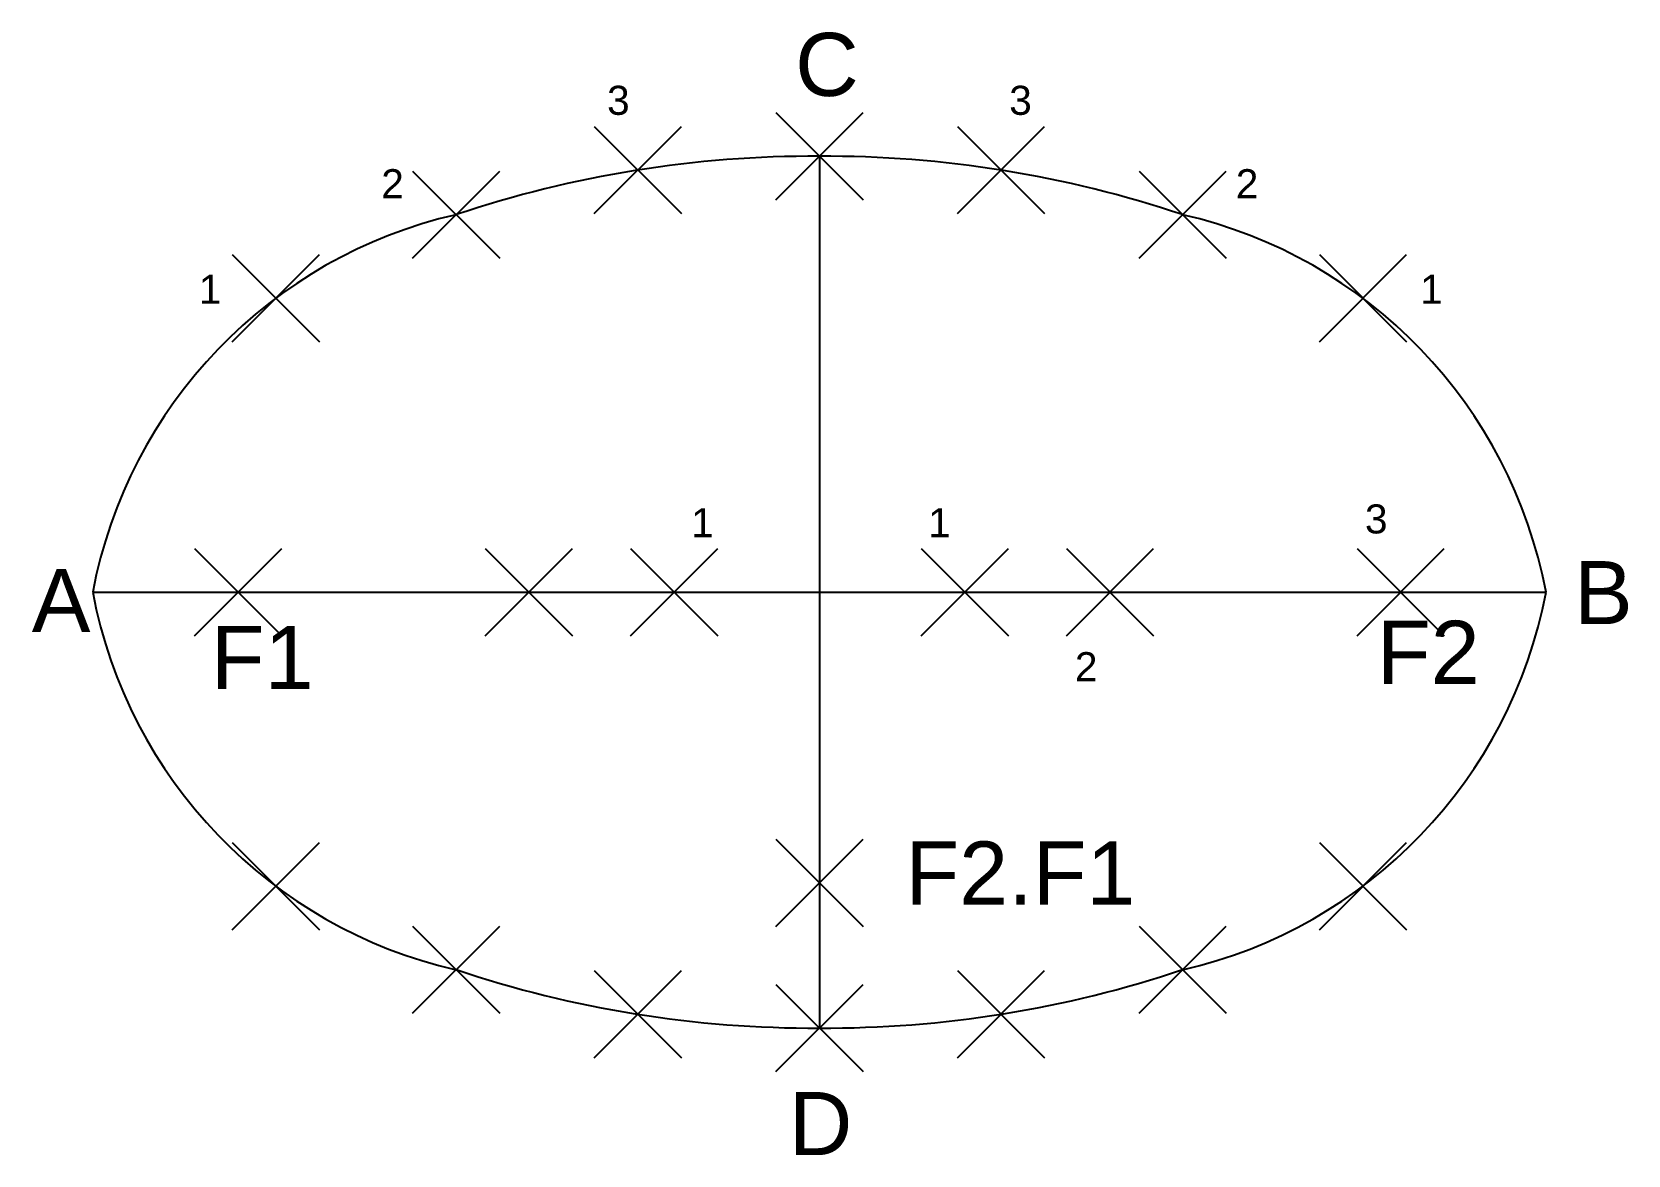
# Model space of a CAD drawing. Header units: millimetres. Extents: x 197 to 307, y 163 to 240.
import ezdxf

# ---------------------------------------------------------------- set-up
doc = ezdxf.new("R2010")
doc.units = ezdxf.units.MM
doc.header["$PDMODE"] = 3
doc.header["$PDSIZE"] = 3
doc.styles.get("Standard").update_dxf_attribs({"font": 'arial.ttf'})

msp = doc.modelspace()

# ---------------------------------------------------------------- linework, layer by layer
for p, q in [((250.93, 231.31), (250.93, 171.31)), ((200.93, 201.31), (300.93, 201.31))]:
    msp.add_line(p, q)
for centre, radius, start, end in [((250.53, 154.01), 77.3, 89.7073, 108.5593), ((251.32, 154.01), 77.3, 71.4407, 90.2927), ((233.28, 195.19), 32.93, 102.9062, 169.298), ((268.57, 195.19), 32.93, 10.702, 77.0938), ((233.28, 207.42), 32.93, 190.702, 257.0938), ((268.57, 207.42), 32.93, 282.9062, 349.298), ((250.53, 248.61), 77.3, 251.4407, 270.2927), ((251.32, 248.61), 77.3, 269.7073, 288.5593)]:
    msp.add_arc(centre, radius, start, end)
for p in [(250.93, 231.31), (238.43, 230.36), (263.43, 230.36), (225.93, 227.29), (275.93, 227.29), (213.53, 221.54), (288.33, 221.54), (210.93, 201.31), (210.93, 201.31), (230.93, 201.31), (230.93, 201.31), (240.93, 201.31), (240.93, 201.31), (260.93, 201.31), (260.93, 201.31), (270.93, 201.31), (270.93, 201.31), (290.93, 201.31), (250.93, 181.31), (213.53, 181.08), (288.33, 181.08), (225.93, 175.33), (275.93, 175.33), (238.43, 172.26), (263.43, 172.26), (250.93, 171.31)]:
    msp.add_point(p)

# ---------------------------------------------------------------- texts
for s, height, p in [('C', 4.34, (249.26, 235.46)), ('3', 2, (236.32, 234.16)), ('3', 2, (263.99, 234.16)), ('2', 2, (220.78, 228.42)), ('2', 2, (279.58, 228.42)), ('1', 2, (208.23, 221.16)), ('1', 2, (292.27, 221.16)), ('1', 2, (242.1, 205.09)), ('1', 2, (258.41, 205.09)), ('3', 2, (288.47, 205.35)), ('B', 4.34, (302.85, 199.11)), ('A', 4.34, (196.73, 198.56)), ('F1', 4.341, (209.05, 194.65)), ('F2', 4.341, (289.29, 195)), ('2', 2, (268.51, 195.18)), ('F2.F1', 4.341, (256.84, 179.81)), ('D', 4.34, (248.82, 162.57))]:
    msp.add_text(s, height=height).set_placement(p)

doc.saveas('drawing.dxf')
